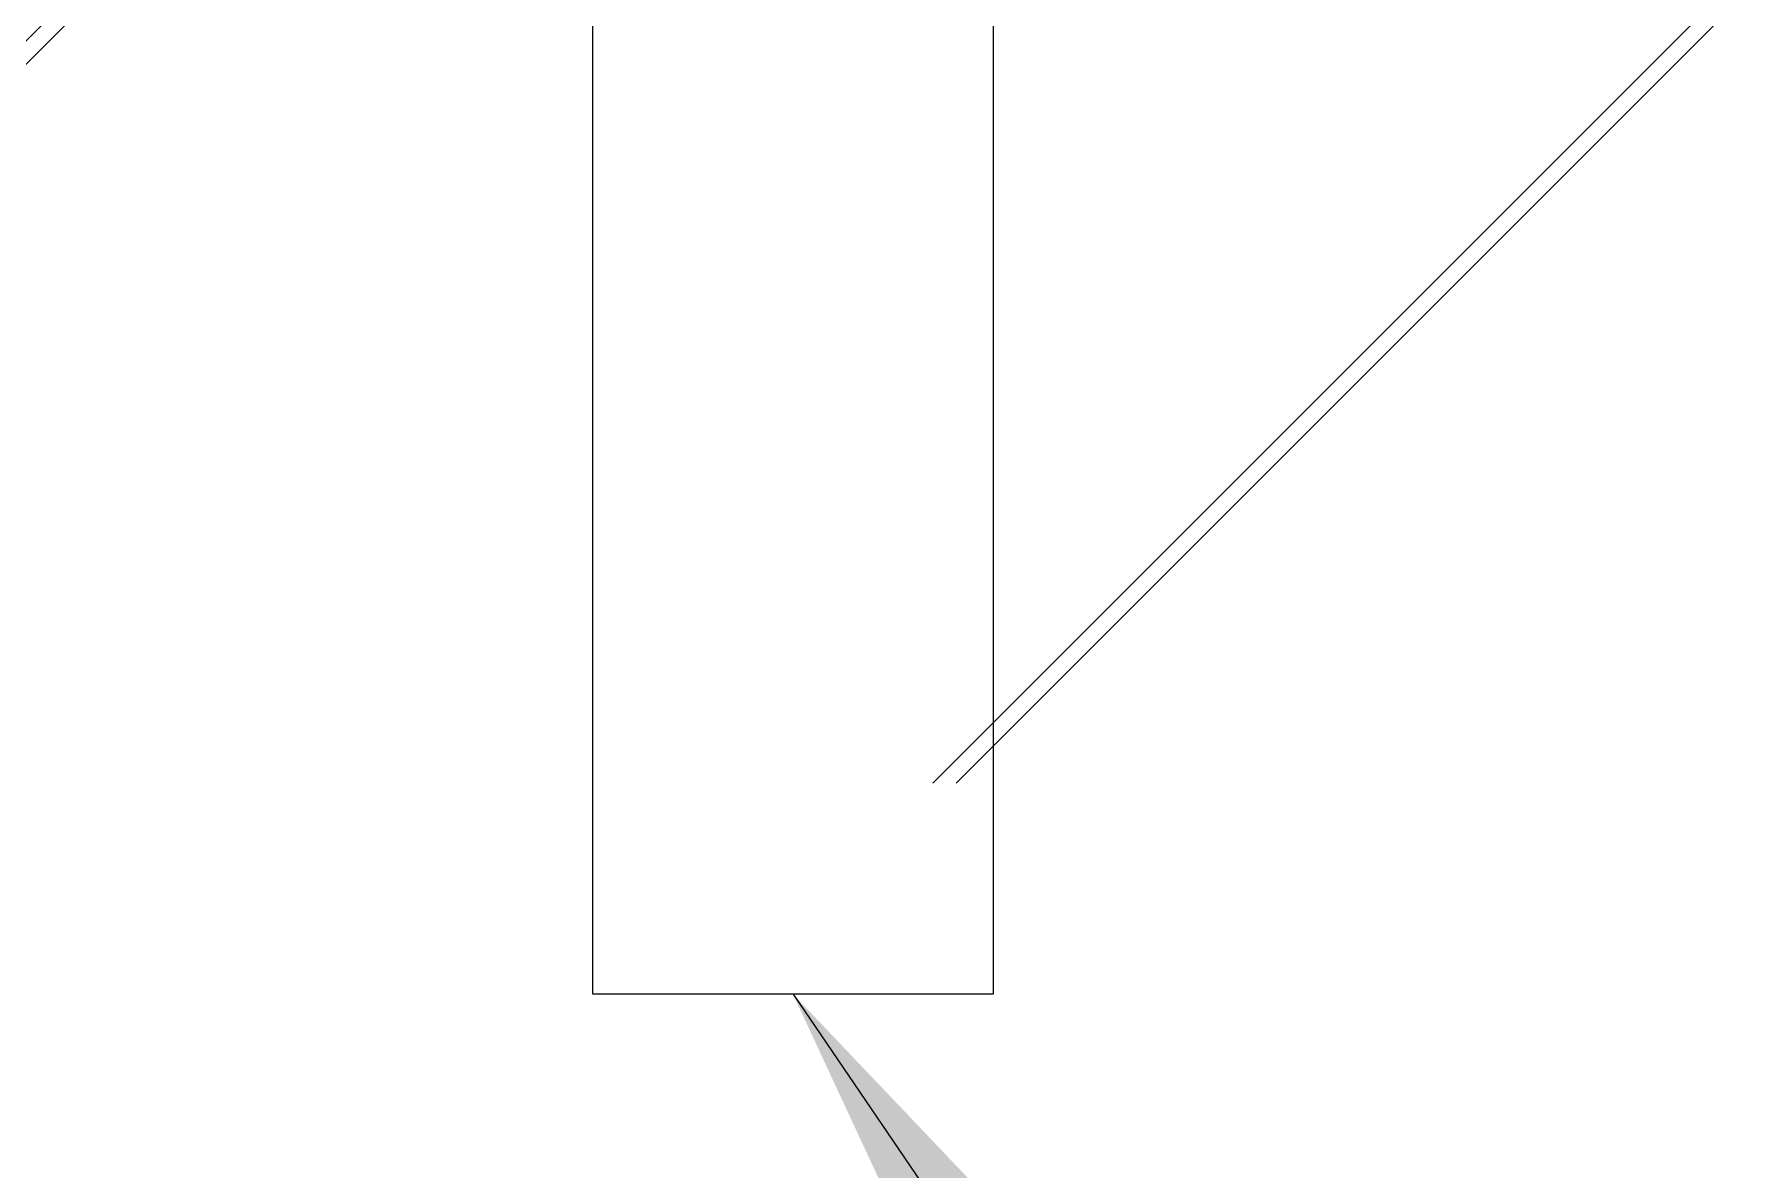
# Model space of a CAD drawing. Header units: millimetres. Extents: x 2479 to 2785, y 1080 to 1310.
# Drawn here: x 2715.52 to 2721.42, y 1128.37 to 1132.3 of the extents above; entities that cross this region are included whole.
import ezdxf

# ---------------------------------------------------------------- set-up
doc = ezdxf.new("R2010")
doc.units = ezdxf.units.MM
doc.styles.get("Standard").update_dxf_attribs({"font": 'arial.ttf'})
doc.dimstyles.new('ISO-25', dxfattribs={"dimtxt": 2.5, "dimasz": 2.5, "dimexe": 1.25, "dimexo": 0.625, "dimtad": 1, "dimtxsty": 'Standard', "dimcen": 2.5, "dimadec": 0, "dimazin": 0, "dimtfac": 1, "dimtmove": 0, "dimatfit": 3, "dimfxl": 1, "dimarcsym": 0})

# ---------------------------------------------------------------- blocks, each defined once
blk = doc.blocks.new('G$C86730ED5')
at = {"color": 2, "linetype": 'Continuous', "lineweight": 15}
for p, q in [((0.006861, -0.018932), (0.006861, -0.076757)), ((-0.006861, -0.076757), (-0.006861, -0.019505))]:
    blk.add_line(p, q, dxfattribs=at)
at = {"color": 2, "lineweight": 15}
blk.add_line((0.006861, -0.076757), (-0.006861, -0.076757), dxfattribs=at)
blk = doc.blocks.new('G$CD2F58FF4')
h = blk.add_hatch()
h.set_pattern_fill('JIS_LC_20', color=8, scale=0.002)
h.set_pattern_definition([(45, (-21.230817, 3.463303), (-0.02828427, 0.02828427), []), (45, (-21.230017, 3.463303), (-0.02828427, 0.02828427), [])])
h.paths.add_polyline_path([(0.025514, 0), (0.976126, 0), (0.976126, -0.06463), (0.025514, -0.06463)])
blk.add_blockref('G$C86730ED5', (0.314593, 0.004888))
at = {"color": 1}
blk.add_leader([(0.314593, -0.071869), (0.372524, -0.156955), (0.629018, -0.157848)], dimstyle='ISO-25', override={"dimgap": 0.625, "dimtad": 0}, dxfattribs=at)

msp = doc.modelspace()

# ---------------------------------------------------------------- block references
at = {"xscale": 100.8685249880425, "yscale": 100.8685249880425, "zscale": 100.8685249880425}
msp.add_blockref('G$CD2F58FF4', (2686.4143, 1136.2295), dxfattribs=at)

doc.saveas('drawing.dxf')
